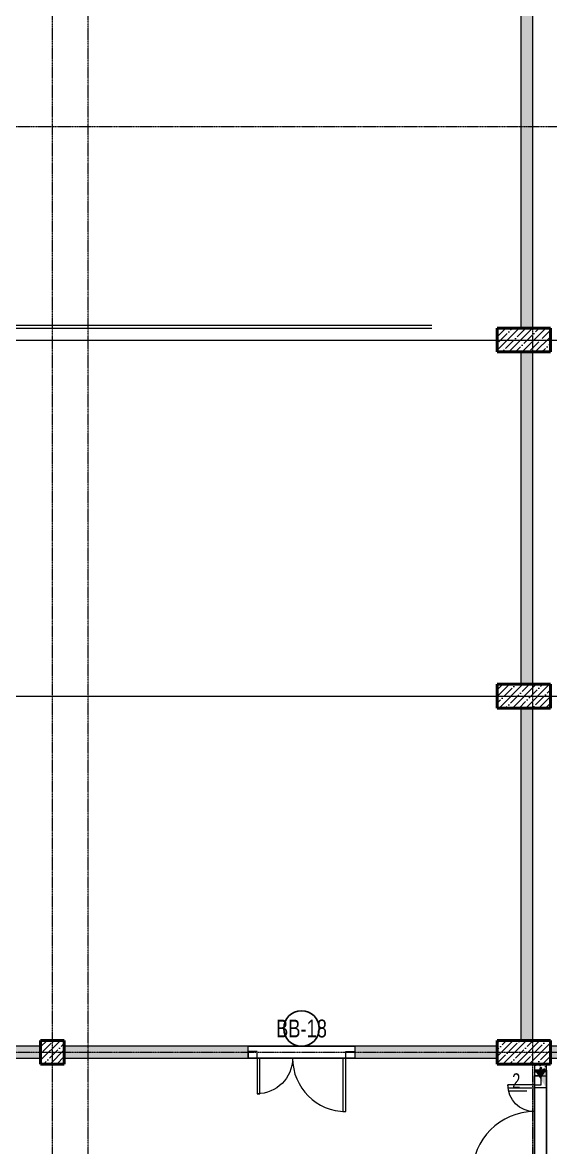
# Model space of a CAD drawing. Header units: millimetres. Extents: x -65509 to 912790, y 446 to 713294.
# Drawn here: x 206790 to 215695, y 229770 to 248725 of the extents above; entities that cross this region are included whole.
import ezdxf
from ezdxf.enums import TextEntityAlignment as Align

# ---------------------------------------------------------------- set-up
doc = ezdxf.new("R2010")
doc.units = ezdxf.units.MM
for name, pattern in [('CENTER2', [28.575, 19.05, -3.175, 3.175, -3.175]), ('HIDDEN', [9.525, 6.35, -3.175]), ('HIDDEN2', [4.7625, 3.175, -1.5875])]:
    doc.linetypes.add(name, pattern=pattern)
doc.layers.get('Defpoints').update_dxf_attribs({"color": 250})
for name, color, linetype, lineweight in [('АР_Витраж марка', 250, 'Continuous', 9), ('АР_Двери_витраж', 250, 'Continuous', 9), ('АР_Колонны', 250, 'Continuous', 30), ('АР_Отв. марка', 250, 'Continuous', 9), ('АР_Стены ЖБ', 250, 'Continuous', 35), ('АР_Стены ПЕНОблок', 250, 'Continuous', 20), ('АР_Штриховка', 250, 'Continuous', 0), ('РД_Оси_100', 250, 'Continuous', 0), ('РД_проем_инж перемыч_фахверк', 250, 'Continuous', 18), ('СС_Отверстия', 250, 'Continuous', 9), ('ТХ_Оборудование', 250, 'Continuous', 9)]:
    doc.layers.add(name, color=color, linetype=linetype, lineweight=lineweight)
doc.layers.add('РД_Витраж_вн', color=250, linetype='Continuous')
doc.layers.add('РД_Проем', color=250, linetype='Continuous', lineweight=0, plot=False)
doc.styles.add('Arial0', font='arial.ttf')
doc.styles.add('Arial_09', font='ARIALN.TTF', dxfattribs={"width": 0.9})
pattern_1 = [(45, (142195.16, 127275.07), (-112.2532, 112.2532), []), (45, (142307.41, 127275.07), (-112.2532, 112.2532), [198.4375, -39.6875, 0, -39.6875])]
pattern_2 = [(95, (142195.16, 127275.07), (140.09465, 117.55338), [19.05, -209.55]), (40, (142195.16, 127275.07), (-160.01845, 110.17673), [15.24, -167.64058]), (145.45144, (142206.83, 127284.87), (-19.9238, 227.7301), [16.19, -178.09024]), (91.1842, (142159.24, 127311), (221.41024, 161.9534), [28.575, -314.325]), (141.63556, (142177.7, 127324.5), (-7.0866, 342.82676), [24.285, -267.1356]), (36.18415, (142159.24, 127311), (-7.0866, 342.82676), [22.85997, -251.45973]), (66, (142186.18, 127319.97), (179.51998, 34.89515), [19.05, -209.55]), (11, (142186.18, 127319.97), (-86.53993, 173.9412), [15.24, -167.64]), (116.45145, (142201.14, 127322.88), (92.98005, 208.83634), [16.19, -178.08994]), (82.5, (142195.16, 127275.07), (-57.60547, 61.973414), [0, -165.608, 0, -170.18, 0, -168.275]), (52.5, (142195.16, 127275.07), (-23.58973, 118.087), [0, -97.028, 0, -161.798, 0, -64.135]), (12.5, (142155.105, 127235.02), (99.927863, 91.826196), [0, -63.5, 0, -198.12, 0, -262.89]), (2.5, (142137.14, 127217.06), (86.7639, 122.72239), [0, -82.55, 0, -131.572, 0, -186.69])]

# ---------------------------------------------------------------- blocks, each defined once
blk = doc.blocks.new('СОШ_2200_АР_ОСИ_М100_28.05.24')
at = {"layer": 'РД_Оси_100', "linetype": 'CENTER2'}
for p, q in [((65100, -6155), (65100, 139938.679)), ((73200, -6155), (73200, 139938.679)), ((-5954.958, 119700), (119910, 119700)), ((-5954.958, 116100), (119910, 116100)), ((35037.55, 116100), (119910, 116100)), ((-5954.958, 110100), (119910, 110100)), ((35037.55, 110100), (119910, 110100)), ((-5954.958, 104100), (119910, 104100))]:
    blk.add_line(p, q, dxfattribs=at)
blk.add_lwpolyline([(65700, -6155), (65700, 139938.679)], dxfattribs=at)
blk = doc.blocks.new('MOK-МаркаПроема инж.')
blk.add_line((-1.33, -1.75), (1.8, -1.75))
at = {"color": 0, "style": 'Arial0', "width": 0.7}
blk.add_attdef('АР-ПРОЕМ:Коробка', text='', height=2.5, dxfattribs=at).set_placement((0, 0), align=Align.MIDDLE)
blk = doc.blocks.new('МаркаВитража1')
at = {"layer": 'Defpoints'}
blk.add_circle((0, 0), 3, dxfattribs=at)
at = {"color": 0, "linetype": 'ByBlock', "lineweight": -2, "style": 'Arial_09', "width": 0.9}
blk.add_attdef('АР-ОКНО:НАИМЕНОВАНИЕ', text='', height=3, dxfattribs=at).set_placement((0, 0), align=Align.MIDDLE)

msp = doc.modelspace()

# ---------------------------------------------------------------- hatches: boundary and pattern name
at = {"layer": 'АР_Штриховка', "linetype": 'Continuous', "lineweight": 0}
h = msp.add_hatch(dxfattribs=at)
h.set_pattern_fill('AR-CONC', color=256, angle=45, style=0)
h.set_pattern_definition([(95, (142195.16, 127275.07), (140.09465, 117.55338), [19.05, -209.55]), (40, (142195.16, 127275.07), (-160.01845, 110.17673), [15.24, -167.64058]), (145.45144, (142206.83, 127284.87), (-19.9238, 227.7301), [16.19, -178.09024]), (91.1842, (142159.24, 127311), (221.41024, 161.9534), [28.575, -314.325]), (141.63556, (142177.7, 127324.5), (-7.0866, 342.82676), [24.285, -267.1356]), (36.18415, (142159.24, 127311), (-7.0866, 342.82676), [22.85997, -251.45973]), (66, (142186.18, 127319.97), (179.51998, 34.89515), [19.05, -209.55]), (11, (142186.18, 127319.97), (-86.53993, 173.9412), [15.24, -167.64]), (116.45145, (142201.14, 127322.88), (92.98005, 208.83634), [16.19, -178.08994]), (82.5, (142195.16, 127275.07), (-57.60547, 61.973414), [0, -165.608, 0, -170.18, 0, -168.275]), (52.5, (142195.16, 127275.07), (-23.58973, 118.087), [0, -97.028, 0, -161.798, 0, -64.135]), (12.5, (142155.105, 127235.02), (99.927863, 91.826196), [0, -63.5, 0, -198.12, 0, -262.89]), (2.5, (142137.14, 127217.06), (86.7639, 122.72239), [0, -82.55, 0, -131.572, 0, -186.69])])
h.paths.add_polyline_path([(215195.157, 243575.073), (215395.157, 243575.073), (215395.157, 249775.073), (215195.157, 249775.073)], flags=0)
at = {"layer": 'АР_Штриховка', "linetype": 'Continuous', "lineweight": 5}
h = msp.add_hatch(dxfattribs=at)
h.set_pattern_fill('ANSI35', color=256, scale=25, style=0)
h.set_pattern_definition(pattern_1)
h.paths.add_polyline_path([(214795.157, 243175.073), (215695.157, 243175.073), (215695.157, 243575.073), (214795.157, 243575.073)], flags=0)
at = {"layer": 'АР_Штриховка', "linetype": 'Continuous', "lineweight": 0}
h = msp.add_hatch(dxfattribs=at)
h.set_pattern_fill('AR-CONC', color=256, angle=45, style=0)
h.set_pattern_definition([(95, (142195.16, 127275.07), (140.09465, 117.55338), [19.05, -209.55]), (40, (142195.16, 127275.07), (-160.01845, 110.17673), [15.24, -167.64058]), (145.45144, (142206.83, 127284.87), (-19.9238, 227.7301), [16.19, -178.09024]), (91.1842, (142159.24, 127311), (221.41024, 161.9534), [28.575, -314.325]), (141.63556, (142177.7, 127324.5), (-7.0866, 342.82676), [24.285, -267.1356]), (36.18415, (142159.24, 127311), (-7.0866, 342.82676), [22.85997, -251.45973]), (66, (142186.18, 127319.97), (179.51998, 34.89515), [19.05, -209.55]), (11, (142186.18, 127319.97), (-86.53993, 173.9412), [15.24, -167.64]), (116.45145, (142201.14, 127322.88), (92.98005, 208.83634), [16.19, -178.08994]), (82.5, (142195.16, 127275.07), (-57.60547, 61.973414), [0, -165.608, 0, -170.18, 0, -168.275]), (52.5, (142195.16, 127275.07), (-23.58973, 118.087), [0, -97.028, 0, -161.798, 0, -64.135]), (12.5, (142155.105, 127235.02), (99.927863, 91.826196), [0, -63.5, 0, -198.12, 0, -262.89]), (2.5, (142137.14, 127217.06), (86.7639, 122.72239), [0, -82.55, 0, -131.572, 0, -186.69])])
h.paths.add_polyline_path([(215195.157, 237575.073), (215395.157, 237575.073), (215395.158, 243175.073), (215195.158, 243175.073)], flags=0)
at = {"layer": 'АР_Штриховка', "linetype": 'Continuous', "lineweight": 5}
h = msp.add_hatch(dxfattribs=at)
h.set_pattern_fill('ANSI35', color=256, scale=25, style=0)
h.set_pattern_definition(pattern_1)
h.paths.add_polyline_path([(214795.158, 237175.073), (215695.158, 237175.073), (215695.158, 237575.073), (214795.158, 237575.073)], flags=0)
at = {"layer": 'АР_Штриховка', "linetype": 'Continuous', "lineweight": 0}
h = msp.add_hatch(dxfattribs=at)
h.set_pattern_fill('AR-CONC', color=256, angle=45, style=0)
h.set_pattern_definition([(95, (142195.16, 127275.07), (140.09465, 117.55338), [19.05, -209.55]), (40, (142195.16, 127275.07), (-160.01845, 110.17673), [15.24, -167.64058]), (145.45144, (142206.83, 127284.87), (-19.9238, 227.7301), [16.19, -178.09024]), (91.1842, (142159.24, 127311), (221.41024, 161.9534), [28.575, -314.325]), (141.63556, (142177.7, 127324.5), (-7.0866, 342.82676), [24.285, -267.1356]), (36.18415, (142159.24, 127311), (-7.0866, 342.82676), [22.85997, -251.45973]), (66, (142186.18, 127319.97), (179.51998, 34.89515), [19.05, -209.55]), (11, (142186.18, 127319.97), (-86.53993, 173.9412), [15.24, -167.64]), (116.45145, (142201.14, 127322.88), (92.98005, 208.83634), [16.19, -178.08994]), (82.5, (142195.16, 127275.07), (-57.60547, 61.973414), [0, -165.608, 0, -170.18, 0, -168.275]), (52.5, (142195.16, 127275.07), (-23.58973, 118.087), [0, -97.028, 0, -161.798, 0, -64.135]), (12.5, (142155.105, 127235.02), (99.927863, 91.826196), [0, -63.5, 0, -198.12, 0, -262.89]), (2.5, (142137.14, 127217.06), (86.7639, 122.72239), [0, -82.55, 0, -131.572, 0, -186.69])])
h.paths.add_polyline_path([(215195.157, 231575.073), (215395.157, 231575.073), (215395.158, 237175.073), (215195.158, 237175.073)], flags=0)
h = msp.add_hatch(dxfattribs=at)
h.set_pattern_fill('AR-CONC', color=256, angle=45, style=0)
h.set_pattern_definition(pattern_2)
h.paths.add_polyline_path([(207095.157, 231275.073), (207095.157, 231475.073), (199795.157, 231475.073), (199795.157, 231275.073)], flags=0)
at = {"layer": 'АР_Штриховка', "linetype": 'Continuous', "lineweight": 5}
h = msp.add_hatch(dxfattribs=at)
h.set_pattern_fill('ANSI35', color=256, scale=25, style=0)
h.set_pattern_definition(pattern_1)
h.paths.add_polyline_path([(207095.157, 231175.073), (207495.157, 231175.073), (207495.157, 231575.073), (207095.157, 231575.073)], flags=0)
at = {"layer": 'АР_Штриховка', "linetype": 'Continuous', "lineweight": 0}
h = msp.add_hatch(dxfattribs=at)
h.set_pattern_fill('AR-CONC', color=256, angle=45, style=0)
h.set_pattern_definition(pattern_2)
h.paths.add_polyline_path([(214795.157, 231275.073), (214795.157, 231475.073), (212395.158, 231475.073), (212395.158, 231275.073)], flags=0)
h.paths.add_polyline_path([(210595.157, 231275.073), (210595.157, 231475.073), (207495.157, 231475.073), (207495.157, 231275.073)], flags=0)
at = {"layer": 'АР_Штриховка', "linetype": 'Continuous', "lineweight": 5}
h = msp.add_hatch(dxfattribs=at)
h.set_pattern_fill('ANSI35', color=256, scale=25, style=0)
h.set_pattern_definition(pattern_1)
h.paths.add_polyline_path([(214795.157, 231175.073), (215695.157, 231175.073), (215695.157, 231575.073), (214795.157, 231575.073)], flags=0)
at = {"layer": 'АР_Штриховка', "linetype": 'Continuous', "lineweight": 0}
h = msp.add_hatch(dxfattribs=at)
h.set_pattern_fill('AR-CONC', color=256, angle=45, style=0)
h.set_pattern_definition(pattern_2)
h.paths.add_polyline_path([(221195.157, 231275.073), (221195.157, 231475.073), (219295.158, 231475.073), (219295.158, 231275.073)], flags=0)
h.paths.add_polyline_path([(217495.157, 231275.073), (217495.157, 231475.073), (215695.157, 231475.073), (215695.157, 231275.073)], flags=0)
h = msp.add_hatch(dxfattribs=at)
h.set_pattern_fill('AR-CONC', color=256, angle=45, style=0)
h.set_pattern_definition([(95, (142195.16, 127275.07), (140.09465, 117.55338), [19.05, -209.55]), (40, (142195.16, 127275.07), (-160.01845, 110.17673), [15.24, -167.64058]), (145.45144, (142206.83, 127284.87), (-19.9238, 227.7301), [16.19, -178.09024]), (91.1842, (142159.24, 127311), (221.41024, 161.9534), [28.575, -314.325]), (141.63556, (142177.7, 127324.5), (-7.0866, 342.82676), [24.285, -267.1356]), (36.18415, (142159.24, 127311), (-7.0866, 342.82676), [22.85997, -251.45973]), (66, (142186.18, 127319.97), (179.51998, 34.89515), [19.05, -209.55]), (11, (142186.18, 127319.97), (-86.53993, 173.9412), [15.24, -167.64]), (116.45145, (142201.14, 127322.88), (92.98005, 208.83634), [16.19, -178.08994]), (82.5, (142195.16, 127275.07), (-57.60547, 61.973414), [0, -165.608, 0, -170.18, 0, -168.275]), (52.5, (142195.16, 127275.07), (-23.58973, 118.087), [0, -97.028, 0, -161.798, 0, -64.135]), (12.5, (142155.105, 127235.02), (99.927863, 91.826196), [0, -63.5, 0, -198.12, 0, -262.89]), (2.5, (142137.14, 127217.06), (86.7639, 122.72239), [0, -82.55, 0, -131.572, 0, -186.69])])
h.paths.add_polyline_path([(215624.963, 229175.073), (215424.963, 229175.073), (215424.963, 228175.073), (215624.963, 228175.073)], flags=0)
h.paths.add_polyline_path([(215424.963, 230975.073), (215624.963, 230975.073), (215624.963, 231175.073), (215424.963, 231175.073)], flags=0)
at = {"layer": 'СС_Отверстия', "linetype": 'Continuous', "lineweight": 5}
for points in [[(215624.963, 231075.073), (215424.963, 231075.073), (215524.963, 230925.073)], [(215624.963, 230775.073), (215624.963, 231075.073), (215524.963, 230925.073)]]:
    msp.add_hatch(color=256, dxfattribs=at).paths.add_polyline_path(points, flags=0)

# ---------------------------------------------------------------- linework, layer by layer
at = {"layer": 'АР_Двери_витраж', "linetype": 'Continuous', "lineweight": 9}
for points in [[(210745.157, 231385.073), (210595.157, 231385.073), (210595.157, 231275.073), (210745.157, 231275.073)], [(210745.157, 230675.073), (210795.157, 230675.073), (210795.157, 231275.073), (210745.157, 231275.073)], [(212245.157, 231275.073), (212195.157, 231275.073), (212195.157, 230375.073), (212245.157, 230375.073)], [(212245.157, 231385.073), (212395.157, 231385.073), (212395.157, 231275.073), (212245.157, 231275.073)], [(215534.963, 230825.073), (215534.963, 230975.073), (215424.963, 230975.073), (215424.963, 230825.073)], [(214974.963, 230825.073), (214974.963, 230775.073), (215424.963, 230775.073), (215424.963, 230825.073)]]:
    msp.add_lwpolyline(points, close=True, dxfattribs=at)
at = {"layer": 'АР_Двери_витраж', "linetype": 'Continuous', "lineweight": 9, "extrusion": (0, 0, -1)}
for centre, radius, start, end in [((-210745.157, 231275.073), 600, 180, 270), ((-215424.963, 230825.073), 450, 270, 0)]:
    msp.add_arc(centre, radius, start, end, dxfattribs=at)
at = {"layer": 'АР_Двери_витраж', "linetype": 'Continuous', "lineweight": 9}
for centre, radius, start, end in [((212245.157, 231275.073), 900, 180, 270), ((215424.963, 229325.073), 1050, 90, 180)]:
    msp.add_arc(centre, radius, start, end, dxfattribs=at)
at = {"layer": 'АР_Колонны', "linetype": 'HIDDEN2', "lineweight": 25}
for p, q in [((214795.157, 243575.073), (215695.157, 243575.073)), ((214795.157, 243175.073), (214795.157, 243575.073)), ((215695.157, 243575.073), (215695.157, 243175.073)), ((215695.157, 243175.073), (214795.157, 243175.073)), ((214795.158, 237575.073), (215695.158, 237575.073)), ((214795.158, 237175.073), (214795.158, 237575.073)), ((215695.158, 237575.073), (215695.158, 237175.073)), ((215695.158, 237175.073), (214795.158, 237175.073)), ((207095.157, 231575.073), (207495.157, 231575.073)), ((207095.157, 231175.073), (207095.157, 231575.073)), ((207495.157, 231575.073), (207495.157, 231175.073)), ((214795.157, 231575.073), (215695.157, 231575.073)), ((214795.157, 231175.073), (214795.157, 231575.073)), ((215695.157, 231575.073), (215695.157, 231175.073)), ((207495.157, 231175.073), (207095.157, 231175.073)), ((215695.157, 231175.073), (214795.157, 231175.073))]:
    msp.add_line(p, q, dxfattribs=at)
at = {"layer": 'АР_Колонны', "linetype": 'Continuous', "lineweight": 35}
for p, q in [((214795.157, 243575.073), (215695.157, 243575.073)), ((214795.157, 243175.073), (214795.157, 243575.073)), ((215695.157, 243175.073), (215695.157, 243575.073)), ((214795.157, 243175.073), (215695.157, 243175.073)), ((214795.158, 237575.073), (215695.158, 237575.073)), ((214795.158, 237175.073), (214795.158, 237575.073)), ((215695.158, 237175.073), (215695.158, 237575.073)), ((214795.158, 237175.073), (215695.158, 237175.073)), ((207095.157, 231575.073), (207495.157, 231575.073)), ((207095.157, 231175.073), (207095.157, 231575.073)), ((207495.157, 231175.073), (207495.157, 231575.073)), ((214795.157, 231575.073), (215695.157, 231575.073)), ((214795.157, 231175.073), (214795.157, 231575.073)), ((215695.157, 231175.073), (215695.157, 231575.073)), ((207095.157, 231175.073), (207495.157, 231175.073)), ((214795.157, 231175.073), (215695.157, 231175.073))]:
    msp.add_line(p, q, dxfattribs=at)
at = {"layer": 'АР_Стены ЖБ', "linetype": 'Continuous', "lineweight": 40}
for p, q in [((215695.157, 243575.073), (214795.157, 243575.073)), ((214795.157, 243575.073), (214795.157, 243175.073)), ((215695.157, 243175.073), (215695.157, 243575.073)), ((214795.157, 243175.073), (215695.157, 243175.073)), ((215695.158, 237575.073), (214795.158, 237575.073)), ((214795.158, 237575.073), (214795.158, 237175.073)), ((215695.158, 237175.073), (215695.158, 237575.073)), ((214795.158, 237175.073), (215695.158, 237175.073)), ((207495.157, 231575.073), (207095.157, 231575.073)), ((207095.157, 231575.073), (207095.157, 231175.073)), ((207495.157, 231175.073), (207495.157, 231575.073)), ((215695.157, 231575.073), (214795.157, 231575.073)), ((214795.157, 231575.073), (214795.157, 231175.073)), ((215695.157, 231175.073), (215695.157, 231575.073)), ((207095.157, 231175.073), (207495.157, 231175.073)), ((214795.157, 231175.073), (215695.157, 231175.073))]:
    msp.add_line(p, q, dxfattribs=at)
at = {"layer": 'АР_Стены ПЕНОблок', "linetype": 'Continuous', "lineweight": 20}
for p, q in [((215195.157, 249775.073), (215195.157, 243575.073)), ((215395.157, 243575.073), (215395.157, 249775.073)), ((215195.157, 243575.073), (215395.157, 243575.073)), ((215195.158, 243175.073), (215195.157, 237575.073)), ((215395.158, 243175.073), (215195.158, 243175.073)), ((215395.157, 237575.073), (215395.158, 243175.073)), ((215195.157, 237575.073), (215395.157, 237575.073)), ((215195.158, 237175.073), (215195.157, 231575.073)), ((215395.158, 237175.073), (215195.158, 237175.073)), ((215395.157, 231575.073), (215395.158, 237175.073)), ((207095.157, 231475.073), (199795.157, 231475.073)), ((207095.157, 231275.073), (207095.157, 231475.073)), ((210595.157, 231475.073), (207495.157, 231475.073)), ((207495.157, 231475.073), (207495.157, 231275.073)), ((210595.157, 231275.073), (210595.157, 231475.073)), ((214795.157, 231475.073), (212395.158, 231475.073)), ((212395.158, 231475.073), (212395.158, 231275.073)), ((214795.157, 231275.073), (214795.157, 231475.073)), ((215195.157, 231575.073), (215395.157, 231575.073)), ((217495.157, 231475.073), (215695.157, 231475.073)), ((215695.157, 231475.073), (215695.157, 231275.073)), ((199795.157, 231275.073), (207095.157, 231275.073)), ((207495.157, 231275.073), (210595.157, 231275.073)), ((212395.158, 231275.073), (214795.157, 231275.073)), ((215695.157, 231275.073), (217495.157, 231275.073)), ((215624.963, 231175.073), (215424.963, 231175.073)), ((215424.963, 231175.073), (215424.963, 230975.073)), ((215624.963, 230975.073), (215624.963, 231175.073)), ((215424.963, 230975.073), (215624.963, 230975.073))]:
    msp.add_line(p, q, dxfattribs=at)
at = {"layer": 'РД_Витраж_вн', "linetype": 'Continuous', "lineweight": -3}
for p, q in [((210595.158, 231475.073), (212395.158, 231475.073)), ((210595.158, 231275.073), (212395.158, 231275.073)), ((215424.963, 229175.073), (215424.963, 230975.073)), ((215624.963, 229175.073), (215624.963, 230975.073))]:
    msp.add_line(p, q, dxfattribs=at)
at = {"layer": 'РД_Проем', "linetype": 'Continuous', "lineweight": 0}
for p, q in [((210595.158, 231475.073), (212395.158, 231475.073)), ((210595.158, 231275.073), (212395.158, 231275.073)), ((215424.963, 229175.073), (215424.963, 230975.073)), ((215624.963, 229175.073), (215624.963, 230975.073))]:
    msp.add_line(p, q, dxfattribs=at)
at = {"layer": 'РД_проем_инж перемыч_фахверк', "linetype": 'Continuous', "lineweight": 18}
for p, q in [((212395.158, 231475.073), (210595.158, 231475.073)), ((212395.158, 231275.073), (210595.158, 231275.073)), ((215424.963, 229175.073), (215424.963, 230975.073)), ((215624.963, 229175.073), (215624.963, 230975.073))]:
    msp.add_line(p, q, dxfattribs=at)
at = {"layer": 'СС_Отверстия', "linetype": 'Continuous', "lineweight": 9}
for p, q in [((215424.963, 231075.073), (215424.963, 230775.073)), ((215624.963, 231075.073), (215424.963, 231075.073)), ((215624.963, 231075.073), (215624.963, 230775.073)), ((215624.963, 230775.073), (215424.963, 230775.073))]:
    msp.add_line(p, q, dxfattribs=at)
at = {"layer": 'ТХ_Оборудование', "linetype": 'HIDDEN'}
for p, q in [((201295.157, 243625.073), (213695.157, 243625.073)), ((201295.157, 243575.073), (213695.157, 243575.073))]:
    msp.add_line(p, q, dxfattribs=at)

# ---------------------------------------------------------------- block references
at = {"layer": 'АР_Витраж марка', "linetype": 'Continuous', "lineweight": 9, "xscale": 100, "yscale": 100, "zscale": 100}
msp.add_blockref('МаркаВитража1', (211495.158, 231775.073), dxfattribs=at).add_auto_attribs({'АР-ОКНО:НАИМЕНОВАНИЕ': 'ВВ-18'})
at = {"layer": 'АР_Отв. марка', "linetype": 'Continuous', "lineweight": 9, "xscale": 100, "yscale": 100, "zscale": 100}
msp.add_blockref('MOK-МаркаПроема инж.', (215116.914, 230897.242), dxfattribs=at).add_auto_attribs({'АР-ПРОЕМ:Коробка': '2'})
at = {"layer": 'РД_Оси_100'}
msp.add_blockref('СОШ_2200_АР_ОСИ_М100_28.05.24', (142195.157, 127275.073), dxfattribs=at)

doc.saveas('drawing.dxf')
